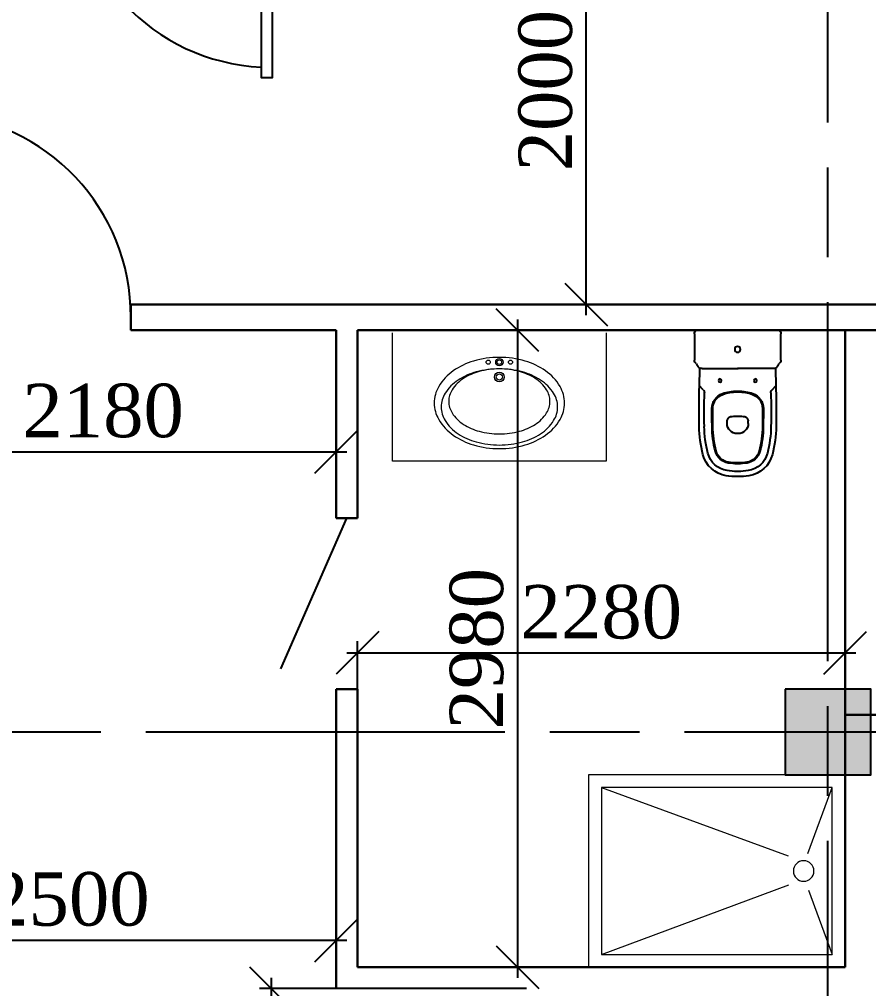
# Model space of a CAD drawing. Header units: inches. Extents: x 2870606 to 3671143, y -733551 to -473558.
# Drawn here: x 3462571 to 3466542, y -513623 to -509090 of the extents above; entities that cross this region are included whole.
import ezdxf

# ---------------------------------------------------------------- set-up
doc = ezdxf.new("R2010")
doc.units = ezdxf.units.IN
doc.header["$MEASUREMENT"] = 0
doc.linetypes.add('ACAD_ISO08W100', pattern=[36, 24, -3, 6, -3])
doc.layers.add('_0', color=7, linetype='Continuous', lineweight=25)
doc.layers.add('SANFURN', color=140, linetype='Continuous')
doc.styles.add('J~stule', font='dutch.ttf')
doc.dimstyles.new('J~style', dxfattribs={"dimscale": 100, "dimtxt": 2.5, "dimasz": 2, "dimexe": 0.55, "dimexo": 0.725, "dimtad": 1, "dimdec": 0, "dimdsep": 46, "dimtxsty": 'J~stule', "dimblk": 'OBLIQUE', "dimcen": 2, "dimdle": 0.5, "dimadec": 0, "dimazin": 0, "dimtfac": 1, "dimtdec": 0, "dimtmove": 0, "dimatfit": 3, "dimfxl": 1, "dimarcsym": 0})

# ---------------------------------------------------------------- blocks, each defined once
blk = doc.blocks.new('uouyotyolt')
at = {"layer": 'SANFURN', "lineweight": 15}
for p, q in [((2860162.5, 280610.8), (2860049, 280918.8)), ((2861129, 280918.8), (2860255.1, 280599.2)), ((2861129, 280138.8), (2860252.6, 280464.1)), ((2860160.6, 280439.1), (2860049, 280138.8))]:
    blk.add_line(p, q, dxfattribs=at)
for points in [[(2859989, 280078.8), (2859989, 280978.8), (2861189, 280978.8), (2861189, 280078.8)], [(2860049, 280138.8), (2860049, 280918.8), (2861129, 280918.8), (2861129, 280138.8)]]:
    blk.add_lwpolyline(points, close=True, dxfattribs=at)
blk.add_circle((2860182.8, 280528.8), 48, dxfattribs=at)
blk = doc.blocks.new('cu')
at = {"layer": '_0'}
for p, q in [((0, 0), (0, 186.3)), ((18.2, 200), (141, 200)), ((180, 164), (180, 0)), ((279, 158.9), (261.5, 176.4)), ((437, 47), (424.3, 47)), ((0, -2.5), (0, 0)), ((180, -2.5), (180, 0)), ((0, -5), (0, -2.5)), ((0, -191.3), (0, -5)), ((180, -2.5), (180, -5)), ((180, -169), (180, -5)), ((437, -52), (424.3, -52)), ((279, -163.9), (261.5, -181.4)), ((141, -205), (18.2, -205))]:
    blk.add_line(p, q, dxfattribs=at)
for centre, radius in [((236, 80), 7.5), ((90.2, -2.5), 13.5), ((90.2, -2.5), 13.5), ((236, -85), 7.5)]:
    blk.add_circle(centre, radius, dxfattribs=at)
for centre, radius, start, end in [((8, 186.3), 8, 155.2115, 180), ((18.2, 180), 20, 90, 150.9831), ((141, 181), 19, 34.9372, 90), ((164.8, 197.6), 10, 214.9372, 253.7848), ((155, 164), 25, 23.3776, 73.7848), ((383, -5322.3), 5500, 89.2905, 92.1362), ((155, 164), 25, 360, 23.3776), ((293.1, 173), 20, 225, 270.9364), ((383, -5322.3), 5476, 89.2905, 90.9364), ((444.2, -372.6), 526, 75.4605, 89.2905), ((444.2, -372.6), 550, 75.4605, 89.2905), ((548.7, 30), 110, 8.8162, 75.4605), ((548.7, 30), 134, 8.8162, 75.4605), ((367.5, 42.7), 75, 90.1648, 160.016), ((367.5, 42.7), 71, 90.1648, 160.016), ((383, -5322.3), 5440, 89.2905, 90.1648), ((383, -5322.3), 5436, 89.2905, 90.1648), ((444.2, -372.6), 490, 75.4605, 89.2905), ((444.2, -372.6), 486, 75.4605, 89.2905), ((548.7, 30), 70, 8.8162, 75.4605), ((548.7, 30), 74, 8.8162, 75.4605), ((485, 0), 200, 160.016, 180), ((485, 0), 196, 160.016, 180), ((424.3, 27), 20, 90, 170.2849), ((437, 0), 47, 0, 90), ((355, 0), 306, 0, 8.8162), ((355, 0), 330, 0, 8.8162), ((485, 0), 200, 180, 180.7162), ((485, 0), 196, 180, 180.7308), ((582, 0), 180, 170.2849, 180), ((437, 0), 47, 356.9509, 0), ((355, 0), 266, 0, 8.8162), ((355, 0), 266, 359.4615, 0), ((355, 0), 270, 0, 8.8162), ((355, 0), 270, 359.4695, 0), ((355, 0), 306, 359.5319, 0), ((485, -5), 200, 179.2838, 180), ((485, -5), 200, 180, 199.984), ((485, -5), 196, 179.2692, 180), ((485, -5), 196, 180, 199.984), ((582, 0), 180, 180, 180.7958), ((582, -5), 180, 179.2042, 180), ((582, -5), 180, 180, 189.7151), ((424.3, -32), 20, 189.7151, 270), ((437, -5), 47, 270, 0), ((437, -5), 47, 0, 3.0491), ((355, -5), 266, 351.1838, 0), ((355, -5), 266, 0, 0.5385), ((355, -5), 270, 351.1838, 0), ((355, -5), 270, 0, 0.5305), ((355, -5), 306, 351.1838, 0), ((355, -5), 306, 0, 0.4681), ((355, -5), 330, 351.1838, 0), ((355, 0), 330, 359.5659, 0), ((355, -5), 330, 0, 0.4341), ((367.5, -47.7), 75, 199.984, 269.8352), ((367.5, -47.7), 71, 199.984, 269.8352), ((548.7, -35), 70, 284.5395, 351.1838), ((548.7, -35), 74, 284.5395, 351.1838), ((548.7, -35), 110, 284.5395, 351.1838), ((548.7, -35), 134, 284.5395, 351.1838), ((383, 5317.3), 5436, 269.8352, 270.7095), ((383, 5317.3), 5440, 269.8352, 270.7095), ((444.2, 367.6), 486, 270.7095, 284.5395), ((444.2, 367.6), 490, 270.7095, 284.5395), ((155, -169), 25, 286.2152, 336.6224), ((155, -169), 25, 336.6224, 0), ((383, 5317.3), 5500, 267.8638, 270.7095), ((293.1, -178), 20, 89.0636, 135), ((383, 5317.3), 5476, 269.0636, 270.7095), ((444.2, 367.6), 526, 270.7095, 284.5395), ((444.2, 367.6), 550, 270.7095, 284.5395), ((8, -191.3), 8, 180, 204.7885), ((18.2, -185), 20, 209.0169, 270), ((141, -186), 19, 270, 325.0628), ((164.8, -202.6), 10, 106.2152, 145.0628)]:
    blk.add_arc(centre, radius, start, end, dxfattribs=at)
blk = doc.blocks.new('ITYIR6')
at = {"lineweight": 13, "elevation": -58.9}
blk.add_lwpolyline([(2899772.1, 225462.1), (2899772.1, 224862.1), (2898772.1, 224862.1), (2898772.1, 225462.1)], dxfattribs=at)
at = {"lineweight": 13}
for centre, radius in [((2899272.1, 225324.7, -58.9), 17.3), ((2899219.9, 225324.7, -58.9), 9.72), ((2899272.1, 225324.7, -58.9), 10.5), ((2899324.1, 225324.7, -58.9), 9.72), ((2899272.1, 225255.3, -58.9), 23.1), ((2899272.1, 225255.3, -58.9), 14.7)]:
    blk.add_circle(centre, radius, dxfattribs=at)
for centre, radius, start, end in [((2899272.1, 224912.8, -58.9), 434.2, 90, 106.1623), ((2899272.1, 224912.8, -58.9), 434.2, 73.8377, 90), ((2899240.6, 225021.4, -58.9), 321.1, 106.1623, 124.9793), ((2899303.6, 225021.4, -58.9), 321.1, 55.0207, 73.8377), ((2899192.5, 225090.2, -58.9), 237.1, 124.9793, 149.3739), ((2899240.4, 224994.9, -58.9), 294.2, 105.1466, 123.1651), ((2899243.9, 225032.2, -58.9), 257.5, 104.9001, 122.7157), ((2899272.1, 224878, -58.9), 415.4, 90, 105.1466), ((2899272.1, 224926.1, -58.9), 367.3, 90, 104.9001), ((2899272.1, 224926.1, -58.9), 367.3, 75.0999, 90), ((2899272.1, 224878, -58.9), 415.4, 74.8534, 90), ((2899300.3, 225032.2, -58.9), 257.5, 57.2843, 75.0999), ((2899303.7, 224994.9, -58.9), 294.2, 56.8349, 74.8534), ((2899351.7, 225090.2, -58.9), 237.1, 30.6261, 55.0207), ((2899119, 225133.7, -58.9), 151.8, 149.3739, 180), ((2899192.1, 225068.8, -58.9), 205.9, 123.1651, 147.6324), ((2899200.8, 225099.1, -58.9), 177.9, 122.7157, 147.1854), ((2899343.3, 225099.1, -58.9), 177.9, 32.8146, 57.2843), ((2899352, 225068.8, -58.9), 205.9, 32.3676, 56.8349), ((2899425.1, 225133.7, -58.9), 151.8, 0, 30.6261), ((2899118.7, 225115.4, -58.9), 119, 147.6324, 180), ((2899135.5, 225141.3, -58.9), 100.1, 147.1854, 180), ((2899408.7, 225141.3, -58.9), 100.1, 0, 32.8146), ((2899425.4, 225115.4, -58.9), 119, 0, 32.3676), ((2899119, 225133.7, -58.9), 151.8, 180, 210.6261), ((2899118.7, 225115.4, -58.9), 119, 180, 212.3676), ((2899135.5, 225141.3, -58.9), 100.1, 180, 212.8146), ((2899408.7, 225141.3, -58.9), 100.1, 327.1854, 0), ((2899425.4, 225115.4, -58.9), 119, 327.6324, 0), ((2899425.1, 225133.7, -58.9), 151.8, 329.3739, 0), ((2899200.8, 225183.4, -58.9), 177.9, 212.8146, 237.2843), ((2899343.3, 225183.4, -58.9), 177.9, 302.7157, 327.1854), ((2899192.5, 225177.2, -58.9), 237.1, 210.6261, 235.0207), ((2899192.1, 225161.9, -58.9), 205.9, 212.3676, 236.8349), ((2899243.9, 225250.4, -58.9), 257.5, 237.2843, 255.0999), ((2899300.3, 225250.4, -58.9), 257.5, 284.9001, 302.7157), ((2899352, 225161.9, -58.9), 205.9, 303.1651, 327.6324), ((2899351.7, 225177.2, -58.9), 237.1, 304.9793, 329.3739), ((2899240.6, 225246, -58.9), 321.1, 235.0207, 253.8377), ((2899240.4, 225235.8, -58.9), 294.2, 236.8349, 254.8534), ((2899272.1, 225356.5, -58.9), 367.3, 255.0999, 270), ((2899272.1, 225356.5, -58.9), 367.3, 270, 284.9001), ((2899303.7, 225235.8, -58.9), 294.2, 285.1466, 303.1651), ((2899303.6, 225246, -58.9), 321.1, 286.1623, 304.9793), ((2899272.1, 225354.6, -58.9), 434.2, 253.8377, 270), ((2899272.1, 225352.7, -58.9), 415.4, 254.8534, 270), ((2899272.1, 225352.7, -58.9), 415.4, 270, 285.1466), ((2899272.1, 225354.6, -58.9), 434.2, 270, 286.1623)]:
    blk.add_arc(centre, radius, start, end, dxfattribs=at)
blk = doc.blocks.new('_Oblique')
at = {"color": 0, "linetype": 'ByBlock', "lineweight": -2}
blk.add_line((-0.5, -0.5), (0.5, 0.5), dxfattribs=at)
blk = doc.blocks.new('*D730')
at = {"color": 0, "lineweight": -2, "transparency": 16777216}
for p, q in [((3463747.9, -513573.1), (3463747.9, -518273.1)), ((3464941.8, -513623.1), (3463692.9, -513623.1)), ((3464979.8, -518223.1), (3463692.9, -518223.1))]:
    blk.add_line(p, q, dxfattribs=at)
at = {"layer": 'Defpoints', "color": 0, "lineweight": 35, "transparency": 16777216}
for p in [(3465014.3, -513623.1), (3463747.9, -518223.1), (3465052.3, -518223.1)]:
    blk.add_point(p, dxfattribs=at)
at = {"color": 0, "lineweight": -2, "transparency": 16777216, "xscale": 200, "yscale": 200, "zscale": 200}
for p, rotation in [((3463747.9, -513623.1), 90), ((3463747.9, -518223.1), 270)]:
    blk.add_blockref('_Oblique', p, dxfattribs=dict(at, rotation=rotation))
at = {"color": 0, "transparency": 16777216, "insert": (3463557.9, -515923.1), "char_height": 250, "attachment_point": 5, "rotation": 90, "style": 'J~stule'}
blk.add_mtext('4600', dxfattribs=at)
blk = doc.blocks.new('*D737')
at = {"color": 0, "lineweight": -2, "transparency": 16777216}
for p, q in [((3465221.8, -510473.1), (3465221.8, -508373.1)), ((3464906.4, -508423.1), (3465276.8, -508423.1)), ((3464906.4, -510423.1), (3465276.8, -510423.1))]:
    blk.add_line(p, q, dxfattribs=at)
at = {"layer": 'Defpoints', "color": 0, "lineweight": 35, "transparency": 16777216}
for p in [(3464833.9, -508423.1), (3465221.8, -508423.1), (3464833.9, -510423.1)]:
    blk.add_point(p, dxfattribs=at)
at = {"color": 0, "lineweight": -2, "transparency": 16777216, "xscale": 200, "yscale": 200, "zscale": 200}
for p, rotation in [((3465221.8, -508423.1), 90), ((3465221.8, -510423.1), 270)]:
    blk.add_blockref('_Oblique', p, dxfattribs=dict(at, rotation=rotation))
at = {"color": 0, "transparency": 16777216, "insert": (3465031.7, -509423.1), "char_height": 250, "attachment_point": 5, "rotation": 90, "style": 'J~stule'}
blk.add_mtext('2000', dxfattribs=at)
blk = doc.blocks.new('*D738')
at = {"color": 0, "lineweight": -2, "transparency": 16777216}
for p, q in [((3464899.9, -510493.1), (3464899.9, -513573.1)), ((3464411.2, -510543.1), (3464954.9, -510543.1)), ((3464411.2, -513523.1), (3464954.9, -513523.1))]:
    blk.add_line(p, q, dxfattribs=at)
at = {"layer": 'Defpoints', "color": 0, "lineweight": 35, "transparency": 16777216}
for p in [(3464338.7, -510543.1), (3464338.7, -513523.1), (3464899.9, -513523.1)]:
    blk.add_point(p, dxfattribs=at)
at = {"color": 0, "lineweight": -2, "transparency": 16777216, "xscale": 200, "yscale": 200, "zscale": 200}
for p, rotation in [((3464899.9, -510543.1), 90), ((3464899.9, -513523.1), 270)]:
    blk.add_blockref('_Oblique', p, dxfattribs=dict(at, rotation=rotation))
at = {"color": 0, "transparency": 16777216, "insert": (3464709.7, -512033.1), "char_height": 250, "attachment_point": 5, "rotation": 90, "style": 'J~stule'}
blk.add_mtext('2980', dxfattribs=at)
blk = doc.blocks.new('*D751')
at = {"color": 0, "lineweight": -2, "transparency": 16777216}
for p, q in [((3464152.3, -512245.9), (3464152.3, -511997.5)), ((3466432.3, -512150.6), (3466432.3, -511997.5)), ((3464102.3, -512052.5), (3466482.3, -512052.5))]:
    blk.add_line(p, q, dxfattribs=at)
at = {"layer": 'Defpoints', "color": 0, "lineweight": 35, "transparency": 16777216}
for p in [(3466432.3, -512052.5), (3466432.3, -512223.1), (3464152.3, -512318.4)]:
    blk.add_point(p, dxfattribs=at)
at = {"color": 0, "lineweight": -2, "transparency": 16777216, "xscale": 200, "yscale": 200, "zscale": 200, "rotation": 180}
blk.add_blockref('_Oblique', (3464152.3, -512052.5), dxfattribs=at)
at = {"color": 0, "lineweight": -2, "transparency": 16777216, "xscale": 200, "yscale": 200, "zscale": 200}
blk.add_blockref('_Oblique', (3466432.3, -512052.5), dxfattribs=at)
at = {"color": 0, "transparency": 16777216, "insert": (3465292.3, -511862.3), "char_height": 250, "attachment_point": 5, "style": 'J~stule'}
blk.add_mtext('2280', dxfattribs=at)
blk = doc.blocks.new('*D752')
at = {"color": 0, "lineweight": -2, "transparency": 16777216}
for p, q in [((3461872.3, -510861.4), (3461872.3, -511167.1)), ((3464052.3, -510861.4), (3464052.3, -511167.1)), ((3461822.3, -511112.1), (3464102.3, -511112.1))]:
    blk.add_line(p, q, dxfattribs=at)
at = {"layer": 'Defpoints', "color": 0, "lineweight": 35, "transparency": 16777216}
for p in [(3461872.3, -510788.9), (3464052.3, -510788.9), (3464052.3, -511112.1)]:
    blk.add_point(p, dxfattribs=at)
at = {"color": 0, "lineweight": -2, "transparency": 16777216, "xscale": 200, "yscale": 200, "zscale": 200, "rotation": 180}
blk.add_blockref('_Oblique', (3461872.3, -511112.1), dxfattribs=at)
at = {"color": 0, "lineweight": -2, "transparency": 16777216, "xscale": 200, "yscale": 200, "zscale": 200}
blk.add_blockref('_Oblique', (3464052.3, -511112.1), dxfattribs=at)
at = {"color": 0, "transparency": 16777216, "insert": (3462962.3, -510921), "char_height": 250, "attachment_point": 5, "style": 'J~stule'}
blk.add_mtext('2180', dxfattribs=at)
blk = doc.blocks.new('*D753')
at = {"color": 0, "lineweight": -2, "transparency": 16777216}
for p, q in [((3461552.3, -513125.3), (3461552.3, -513453.1)), ((3464052.3, -513124.7), (3464052.3, -513453.1)), ((3464102.3, -513398.1), (3461502.3, -513398.1))]:
    blk.add_line(p, q, dxfattribs=at)
at = {"layer": 'Defpoints', "color": 0, "lineweight": 35, "transparency": 16777216}
for p in [(3461552.3, -513052.8, -54.4), (3464052.3, -513052.2), (3461552.3, -513398.1)]:
    blk.add_point(p, dxfattribs=at)
at = {"color": 0, "lineweight": -2, "transparency": 16777216, "xscale": 200, "yscale": 200, "zscale": 200, "rotation": 180}
blk.add_blockref('_Oblique', (3461552.3, -513398.1), dxfattribs=at)
at = {"color": 0, "lineweight": -2, "transparency": 16777216, "xscale": 200, "yscale": 200, "zscale": 200}
blk.add_blockref('_Oblique', (3464052.3, -513398.1), dxfattribs=at)
at = {"color": 0, "transparency": 16777216, "insert": (3462802.3, -513205.4), "char_height": 250, "attachment_point": 5, "style": 'J~stule'}
blk.add_mtext('2500', dxfattribs=at)

msp = doc.modelspace()

# ---------------------------------------------------------------- hatches: boundary and pattern name
h = msp.add_hatch(color=256)
h.dxf.hatch_style = 1
h.paths.add_polyline_path([(3466552.3, -512623.13), (3466552.3, -512223.13), (3466152.3, -512223.13), (3466152.3, -512623.13)])

# ---------------------------------------------------------------- linework, layer by layer
at = {"color": 252, "linetype": 'ACAD_ISO08W100', "ltscale": 70}
for p, q in [((3466352.3, -524692.02), (3466352.3, -496403.85)), ((3515241.22, -512423.13), (3449347.53, -512423.13))]:
    msp.add_line(p, q, dxfattribs=at)
at = {"lineweight": 30}
for p, q in [((3463091.94, -510423.13, 117.75), (3463091.94, -510543.13, 117.75)), ((3464052.3, -511423.12), (3464052.3, -510543.13)), ((3464152.3, -511423.12), (3464152.3, -510543.13)), ((3466432.3, -513523.13), (3466432.3, -510543.13)), ((3464052.3, -511423.12), (3464152.3, -511423.12)), ((3464052.3, -513623.09), (3464052.3, -512223.13)), ((3464052.3, -512223.13), (3464152.3, -512223.13)), ((3464152.3, -513523.09), (3464152.3, -512223.13)), ((3464152.3, -513523.09), (3466432.3, -513523.09))]:
    msp.add_line(p, q, dxfattribs=at)
at = {"elevation": 58.88}
msp.add_lwpolyline([(3463752.3, -508363.13), (3463752.3, -509363.13), (3463702.3, -509363.13), (3463702.3, -508363.13)], close=True, dxfattribs=at)
at = {"lineweight": 30}
for points in [[(3472371.94, -510423.13), (3463091.94, -510423.13)], [(3464052.3, -510543.13), (3463091.94, -510543.13)], [(3466432.3, -510543.13), (3464152.3, -510543.13)]]:
    msp.add_lwpolyline(points, dxfattribs=at)
msp.add_lwpolyline([(3466432.3, -510543.13), (3466432.3, -512343.13), (3467072.3, -512343.13), (3467072.3, -510543.13)], close=True, dxfattribs=at)
at = {"color": 0}
msp.add_lwpolyline([(3463793.68, -512127.68), (3464102.3, -511423.12)], dxfattribs=at)
msp.add_lwpolyline([(3466152.3, -512223.13), (3466152.3, -512623.13), (3466552.3, -512623.13), (3466552.3, -512223.13)], close=True)
for centre, start, end in [((3463750.69, -508366.47, -117.75), 179.79803, 267.07504), ((3462143.54, -510479.79), 359.79803, 87.07504)]:
    msp.add_arc(centre, 948.4, start, end)

# ---------------------------------------------------------------- block references
at = {"color": 1}
msp.add_blockref('ITYIR6', (565543.32, -736017.91, 58.88), dxfattribs=at)
at = {"xscale": -1, "rotation": 90.00000136070172}
msp.add_blockref('cu', (3465927.3, -510543.13), dxfattribs=at)
at = {"color": 1, "xscale": -1}
msp.add_blockref('uouyotyolt', (6326421.29, -793601.96), dxfattribs=at)

# ---------------------------------------------------------------- dimensions: what is measured, and where the dimension line sits
for base, p1, p2, picture, middle in [((3465221.76, -508423.13), (3464833.86, -510423.13), (3464833.86, -508423.13), '*D737', (3465031.75, -509423.13)), ((3464899.9, -513523.09), (3464338.66, -510543.13), (3464338.66, -513523.09), '*D738', (3464709.71, -512033.11)), ((3463747.92, -518223.13), (3465014.34, -513623.09), (3465052.3, -518223.13), '*D730', (3463557.91, -515923.11))]:
    dim = msp.add_linear_dim(base=base, p1=p1, p2=p2, angle=90, dimstyle='J~style', override={"dimdec": 1, "dimtdec": 1})
    dim.commit()
    dim.dimension.update_dxf_attribs({"geometry": picture, "text_midpoint": middle})
for base, p1, p2, picture, middle in [((3464052.3, -511112.07), (3461872.3, -510788.87), (3464052.3, -510788.87), '*D752', (3462962.3, -510921.02)), ((3466432.3, -512052.46), (3464152.3, -512318.42), (3466432.3, -512223.13), '*D751', (3465292.3, -511862.27)), ((3461552.3, -513398.07), (3464052.3, -513052.2), (3461552.3, -513052.77, -54.36), '*D753', (3462802.3, -513205.37))]:
    dim = msp.add_linear_dim(base=base, p1=p1, p2=p2, dimstyle='J~style', override={"dimdec": 1, "dimtdec": 1})
    dim.commit()
    dim.dimension.update_dxf_attribs({"geometry": picture, "text_midpoint": middle})

doc.saveas('drawing.dxf')
